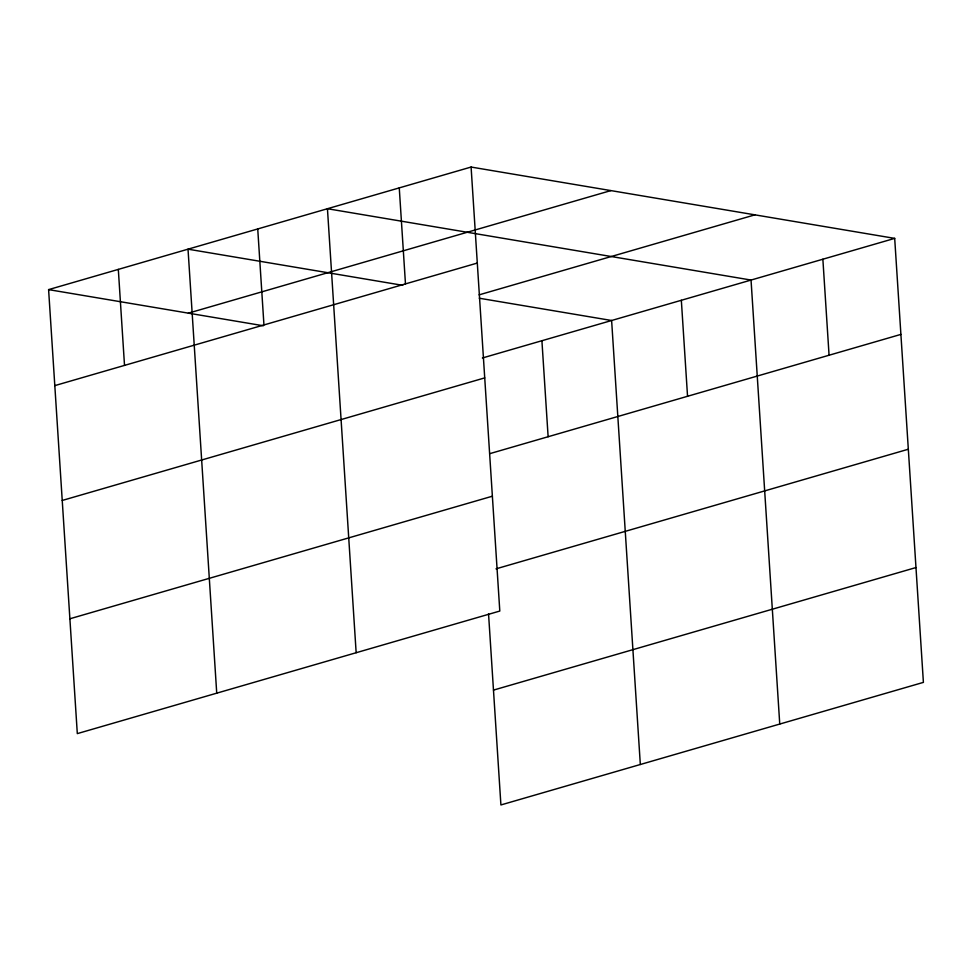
<?xml version="1.0" encoding="UTF-8"?>
<svg xmlns="http://www.w3.org/2000/svg" width="972" height="972" viewBox="0 0 972 972"><rect width="100%" height="100%" fill="white"/><g stroke="black" fill="none" stroke-linecap="round" stroke-linejoin="round"><path stroke-width="1.46" d="M471.092 167.05L499.802 611.048L77.31 733.617L48.6 289.62L471.092 167.05L894.69 238.383L923.4 682.38L500.908 804.95L488.539 613.733M188.386 313.154L610.878 190.597M54.809 385.617L477.301 263.06M479.099 294.856L754.904 214.848M482.367 358L894.69 238.383M62.232 500.459L484.724 377.889M490.022 453.584L900.898 334.392M69.887 618.775L492.379 496.206M495.999 568.851L908.322 449.234M493.484 690.108L915.976 567.551M402.76 285.331L188.021 249.172L216.732 693.17M479.269 298.222L611.619 320.505L640.329 764.502M48.6 289.62L263.339 325.778M822.871 259.22L829.067 355.23M779.751 724.055L751.04 280.058L327.442 208.725L356.153 652.722M681.336 300.287L687.544 396.284M541.914 340.735L548.123 436.732M399.261 187.888L405.47 283.897M257.738 228.942L263.947 324.952M118.317 269.39L124.513 365.399"/></g></svg>
